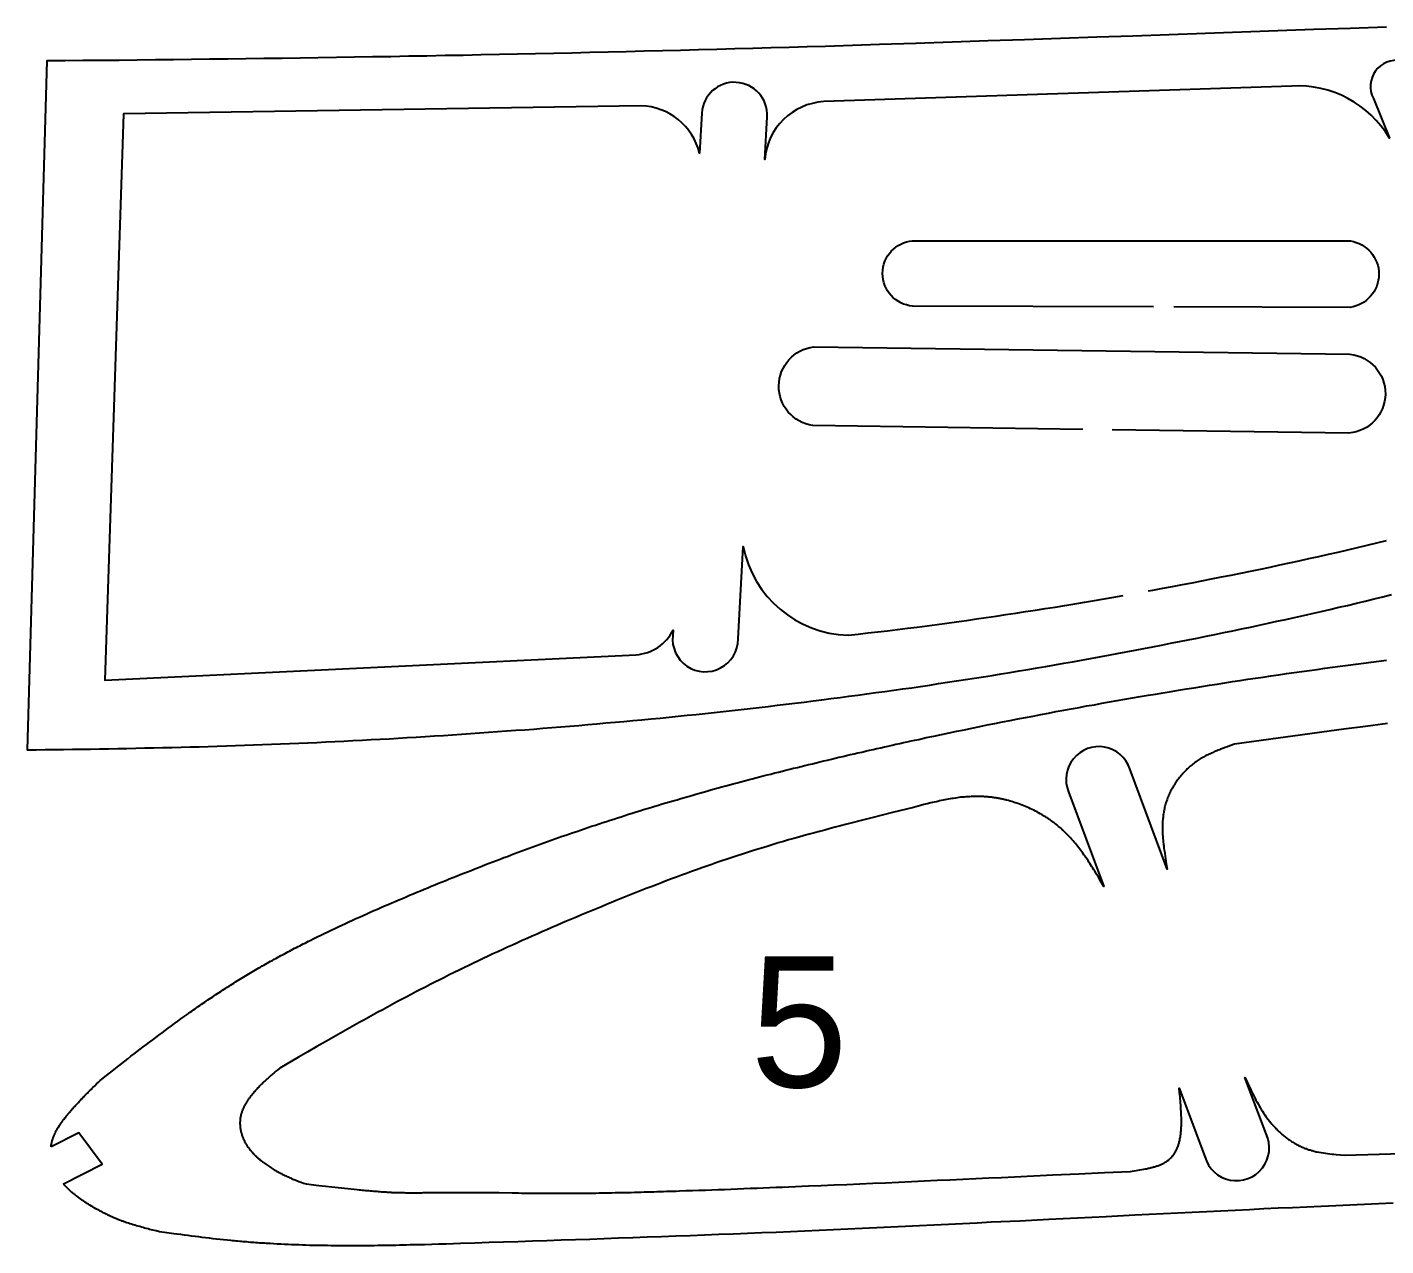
# Model space of a CAD drawing. Header units: millimetres. Extents: x 106 to 1096, y 85 to 181.
# Drawn here: x 106.1 to 209.9, y 86.8 to 179.9 of the extents above; entities that cross this region are included whole.
import ezdxf

# ---------------------------------------------------------------- set-up
doc = ezdxf.new("R2010")
doc.units = ezdxf.units.MM
doc.styles.add('样式_4', font='txt', dxfattribs={"height": 10})

msp = doc.modelspace()

# ---------------------------------------------------------------- linework, layer by layer
at = {"color": 40, "linetype": 'Continuous', "lineweight": 25, "true_color": 0xffa600}
for points in [[(209.9, 179.93), (207.14, 179.83), (204.37, 179.74), (201.61, 179.64), (196.08, 179.45), (190.54, 179.25), (187.78, 179.15), (185.01, 179.06), (182.25, 178.96), (179.48, 178.87), (176.72, 178.77), (173.95, 178.68), (171.18, 178.59), (169.8, 178.55), (168.42, 178.51), (167.04, 178.46), (165.65, 178.42), (164.27, 178.38), (162.89, 178.34), (161.5, 178.3), (160.12, 178.26), (158.74, 178.23), (157.35, 178.19), (155.97, 178.15), (154.59, 178.12), (153.2, 178.08), (151.82, 178.05), (150.44, 178.01), (149.05, 177.98), (147.67, 177.95), (146.29, 177.92), (144.9, 177.89), (143.52, 177.86), (142.14, 177.83), (140.75, 177.8), (139.37, 177.77), (137.99, 177.75), (136.6, 177.72), (135.22, 177.7), (133.84, 177.67), (132.45, 177.65), (131.07, 177.63), (129.69, 177.6), (128.3, 177.58), (126.92, 177.56), (125.54, 177.54), (124.15, 177.52), (122.77, 177.5), (121.39, 177.49), (120, 177.47), (118.62, 177.45), (117.24, 177.44), (115.85, 177.42), (114.47, 177.41), (113.08, 177.39), (111.7, 177.38), (110.32, 177.37), (108.93, 177.36), (107.55, 177.35), (106.06, 124.7), (106.75, 124.71), (107.44, 124.72), (108.13, 124.72), (108.83, 124.73), (109.52, 124.74), (110.21, 124.75), (110.9, 124.76), (111.59, 124.77), (112.28, 124.78), (112.98, 124.8), (113.67, 124.81), (114.36, 124.82), (115.05, 124.84), (115.74, 124.85), (116.43, 124.87), (117.13, 124.89), (117.82, 124.9), (118.51, 124.92), (119.2, 124.94), (119.89, 124.96), (120.58, 124.98), (121.28, 125), (121.97, 125.03), (122.66, 125.05), (123.35, 125.07), (124.04, 125.1), (124.73, 125.12), (125.42, 125.15), (126.11, 125.18), (126.81, 125.21), (127.5, 125.24), (128.19, 125.27), (128.88, 125.3), (129.57, 125.33), (130.26, 125.37), (130.95, 125.4), (131.64, 125.44), (132.33, 125.48), (133.02, 125.51), (133.72, 125.55), (134.41, 125.59), (135.1, 125.63), (135.79, 125.67), (136.48, 125.72), (137.17, 125.76), (137.86, 125.8), (138.55, 125.85), (139.24, 125.9), (139.93, 125.94), (140.62, 125.99), (141.31, 126.04), (142, 126.09), (142.69, 126.14), (143.38, 126.19), (144.07, 126.24), (144.76, 126.29), (145.45, 126.35), (146.14, 126.4), (146.83, 126.46), (147.52, 126.51), (148.21, 126.57), (148.9, 126.63), (149.59, 126.69), (150.28, 126.75), (150.97, 126.81), (151.65, 126.87), (152.34, 126.93), (153.03, 127), (153.72, 127.06), (154.41, 127.13), (155.1, 127.2), (155.79, 127.27), (156.47, 127.34), (157.16, 127.41), (157.85, 127.48), (158.54, 127.56), (159.23, 127.63), (159.91, 127.71), (160.6, 127.79), (161.29, 127.86), (161.98, 127.94), (162.66, 128.02), (163.35, 128.1), (164.04, 128.19), (164.72, 128.27), (165.41, 128.35), (166.1, 128.44), (166.78, 128.53), (167.47, 128.61), (168.16, 128.7), (168.84, 128.79), (169.53, 128.88), (170.21, 128.98), (170.9, 129.07), (171.58, 129.16), (172.27, 129.26), (172.95, 129.36), (173.64, 129.45), (174.32, 129.55), (175.01, 129.65), (175.69, 129.76), (176.38, 129.86), (177.06, 129.96), (177.74, 130.07), (178.43, 130.18), (179.11, 130.29), (179.79, 130.39), (180.48, 130.51), (181.16, 130.62), (181.84, 130.73), (182.53, 130.84), (183.21, 130.96), (183.89, 131.08), (184.57, 131.19), (185.25, 131.31), (185.93, 131.43), (186.61, 131.56), (187.3, 131.68), (187.98, 131.8), (188.66, 131.93), (189.34, 132.05), (190.02, 132.18), (190.7, 132.31), (191.38, 132.44), (192.06, 132.57), (192.73, 132.7), (193.41, 132.84), (194.09, 132.97), (194.77, 133.11), (195.45, 133.24), (196.13, 133.38), (196.8, 133.52), (197.48, 133.66), (198.16, 133.8), (198.84, 133.94), (199.51, 134.08), (200.19, 134.23), (200.87, 134.37), (201.54, 134.52), (202.22, 134.67), (202.89, 134.82), (203.57, 134.97), (204.24, 135.12), (204.92, 135.27), (205.59, 135.43), (206.27, 135.59), (206.94, 135.74), (207.61, 135.9), (208.29, 136.07), (208.96, 136.23), (209.63, 136.4), (210.3, 136.56)], [(191.7, 136.84), (192.07, 136.91), (192.82, 137.05), (193.57, 137.19), (194.32, 137.33), (195.06, 137.47), (195.81, 137.62), (196.55, 137.76), (197.3, 137.91), (198.04, 138.06), (198.79, 138.21), (199.53, 138.36), (200.28, 138.51), (201.02, 138.67), (201.77, 138.83), (202.51, 138.98), (203.25, 139.15), (203.99, 139.31), (204.73, 139.47), (205.48, 139.64), (206.22, 139.81), (206.96, 139.98), (207.7, 140.16), (208.44, 140.33), (209.17, 140.51), (209.91, 140.69)], [(107.88, 94.36), (107.88, 94.38), (107.88, 94.4), (107.89, 94.43), (107.89, 94.45), (107.89, 94.48), (107.9, 94.5), (107.9, 94.53), (107.91, 94.55), (107.91, 94.57), (107.92, 94.6), (107.92, 94.62), (107.93, 94.65), (107.93, 94.67), (107.94, 94.69), (107.94, 94.72), (107.95, 94.74), (107.96, 94.77), (107.96, 94.79), (107.97, 94.81), (107.97, 94.84), (107.98, 94.86), (107.99, 94.88), (108, 94.91), (108, 94.93), (108.01, 94.95), (108.02, 94.98), (108.03, 95), (108.04, 95.03), (108.04, 95.05), (108.05, 95.07), (108.06, 95.09), (108.07, 95.12), (108.08, 95.14), (108.09, 95.16), (108.1, 95.19), (108.11, 95.21), (108.12, 95.23), (108.13, 95.26), (108.14, 95.28), (108.15, 95.3), (108.16, 95.32), (108.17, 95.35), (108.18, 95.37), (108.19, 95.39), (108.2, 95.41), (108.21, 95.44), (108.22, 95.46), (108.23, 95.48), (108.26, 95.53), (108.28, 95.57), (108.3, 95.62), (108.33, 95.66), (108.35, 95.7), (108.38, 95.75), (108.41, 95.79), (108.43, 95.84), (108.46, 95.88), (108.49, 95.92), (108.51, 95.97), (108.54, 96.01), (108.57, 96.05), (108.6, 96.09), (108.63, 96.14), (108.66, 96.18), (108.69, 96.22), (108.72, 96.26), (108.75, 96.31), (108.78, 96.35), (108.81, 96.39), (108.84, 96.43), (108.87, 96.47), (108.91, 96.51), (108.94, 96.55), (108.97, 96.59), (109, 96.63), (109.03, 96.68), (109.07, 96.72), (109.1, 96.76), (109.13, 96.8), (109.16, 96.84), (109.2, 96.88), (109.23, 96.92), (109.26, 96.95), (109.3, 96.99), (109.33, 97.03), (109.36, 97.07), (109.39, 97.11), (109.43, 97.15), (109.46, 97.19), (109.49, 97.23), (109.56, 97.3), (109.63, 97.38), (109.7, 97.45), (109.76, 97.53), (109.83, 97.6), (109.9, 97.68), (109.97, 97.75), (110.04, 97.83), (110.1, 97.9), (110.17, 97.97), (110.24, 98.04), (110.31, 98.12), (110.38, 98.19), (110.45, 98.26), (110.52, 98.33), (110.59, 98.4), (110.66, 98.47), (110.73, 98.54), (110.8, 98.61), (110.87, 98.68), (110.94, 98.75), (111.01, 98.82), (111.08, 98.89), (111.22, 99.03), (111.36, 99.17), (111.5, 99.31), (111.64, 99.44), (112.11, 99.81), (112.58, 100.18), (113.05, 100.54), (113.52, 100.91), (113.75, 101.09), (113.99, 101.28), (114.23, 101.46), (114.46, 101.64), (114.7, 101.82), (114.93, 102), (115.17, 102.18), (115.41, 102.36), (115.65, 102.54), (115.88, 102.72), (116.12, 102.9), (116.36, 103.08), (116.6, 103.26), (116.84, 103.44), (117.08, 103.61), (117.32, 103.79), (117.56, 103.96), (117.8, 104.14), (118.04, 104.31), (118.28, 104.48), (118.52, 104.66), (118.64, 104.74), (118.76, 104.83), (118.89, 104.91), (119.01, 105), (119.13, 105.08), (119.25, 105.17), (119.37, 105.25), (119.5, 105.34), (119.62, 105.42), (119.74, 105.5), (119.86, 105.59), (119.99, 105.67), (120.11, 105.75), (120.23, 105.83), (120.36, 105.92), (120.48, 106), (120.6, 106.08), (120.73, 106.16), (120.85, 106.24), (120.98, 106.32), (121.1, 106.4), (121.23, 106.49), (121.35, 106.57), (121.48, 106.65), (121.6, 106.72), (121.73, 106.8), (121.85, 106.88), (121.98, 106.96), (122.1, 107.04), (122.23, 107.12), (122.36, 107.19), (122.48, 107.27), (122.61, 107.35), (122.74, 107.43), (122.86, 107.5), (122.99, 107.58), (123.12, 107.65), (123.25, 107.73), (123.37, 107.8), (123.5, 107.88), (123.63, 107.95), (123.76, 108.03), (123.89, 108.1), (124.02, 108.18), (124.15, 108.25), (124.27, 108.32), (124.4, 108.4), (124.53, 108.47), (124.66, 108.54), (124.79, 108.61), (124.92, 108.69), (125.05, 108.76), (125.18, 108.83), (125.31, 108.9), (125.44, 108.97), (125.57, 109.04), (125.71, 109.11), (125.84, 109.18), (125.97, 109.25), (126.1, 109.32), (126.23, 109.39), (126.36, 109.46), (126.49, 109.53), (126.63, 109.6), (126.76, 109.66), (126.89, 109.73), (127.02, 109.8), (127.15, 109.87), (127.29, 109.93), (127.42, 110), (127.55, 110.07), (127.69, 110.14), (127.95, 110.27), (128.22, 110.4), (128.49, 110.53), (128.75, 110.66), (129.02, 110.79), (129.29, 110.92), (129.56, 111.05), (129.83, 111.17), (130.1, 111.3), (130.37, 111.43), (130.64, 111.55), (130.91, 111.68), (131.18, 111.8), (131.45, 111.92), (131.73, 112.04), (132, 112.17), (132.27, 112.29), (132.54, 112.41), (132.82, 112.53), (133.09, 112.65), (133.36, 112.77), (133.64, 112.88), (133.91, 113), (134.18, 113.12), (134.46, 113.24), (134.73, 113.35), (135.01, 113.47), (135.28, 113.58), (135.56, 113.7), (135.83, 113.81), (136.11, 113.93), (136.38, 114.04), (136.66, 114.16), (136.93, 114.27), (137.21, 114.38), (137.49, 114.5), (137.76, 114.61), (138.04, 114.72), (138.31, 114.83), (138.59, 114.94), (138.87, 115.05), (139.14, 115.16), (139.42, 115.27), (139.7, 115.38), (139.97, 115.49), (140.25, 115.6), (140.53, 115.71), (140.8, 115.82), (141.08, 115.93), (141.36, 116.03), (141.64, 116.14), (141.91, 116.25), (142.19, 116.35), (142.47, 116.46), (142.75, 116.56), (143.03, 116.67), (143.3, 116.77), (143.58, 116.87), (143.86, 116.98), (144.14, 117.08), (144.42, 117.18), (144.7, 117.29), (144.98, 117.39), (145.26, 117.49), (145.54, 117.59), (145.82, 117.69), (146.1, 117.79), (146.38, 117.89), (146.66, 117.99), (146.94, 118.09), (147.22, 118.18), (147.5, 118.28), (147.78, 118.38), (148.06, 118.47), (148.34, 118.57), (148.62, 118.67), (148.9, 118.76), (149.18, 118.86), (149.47, 118.95), (149.75, 119.04), (150.03, 119.14), (150.31, 119.23), (150.6, 119.32), (150.88, 119.41), (151.16, 119.5), (151.44, 119.59), (151.73, 119.68), (152.01, 119.77), (152.29, 119.86), (152.58, 119.95), (152.86, 120.04), (153.15, 120.13), (153.43, 120.21), (153.71, 120.3), (154, 120.39), (154.28, 120.47), (154.57, 120.56), (154.85, 120.64), (155.14, 120.73), (155.42, 120.81), (155.71, 120.89), (155.99, 120.98), (156.28, 121.06), (156.56, 121.14), (156.85, 121.22), (157.14, 121.31), (157.42, 121.39), (157.71, 121.47), (157.99, 121.55), (158.28, 121.63), (158.57, 121.71), (158.85, 121.79), (159.14, 121.86), (159.43, 121.94), (159.72, 122.02), (160, 122.1), (160.29, 122.17), (160.58, 122.25), (160.86, 122.33), (161.15, 122.4), (161.44, 122.48), (161.73, 122.55), (162.02, 122.63), (162.3, 122.7), (162.59, 122.78), (162.88, 122.85), (163.17, 122.93), (163.46, 123), (163.74, 123.07), (164.03, 123.14), (164.32, 123.22), (164.61, 123.29), (164.9, 123.36), (165.19, 123.43), (165.48, 123.5), (165.77, 123.57), (166.06, 123.64), (166.34, 123.71), (166.63, 123.78), (166.92, 123.85), (167.21, 123.92), (167.5, 123.99), (167.79, 124.06), (168.08, 124.13), (168.37, 124.2), (168.66, 124.26), (168.95, 124.33), (169.24, 124.4), (169.53, 124.47), (169.82, 124.53), (170.11, 124.6), (170.4, 124.67), (170.69, 124.73), (170.98, 124.8), (171.27, 124.86), (171.56, 124.93), (171.85, 124.99), (172.14, 125.06), (172.43, 125.12), (172.72, 125.19), (173.01, 125.25), (173.3, 125.31), (173.59, 125.38), (173.88, 125.44), (174.17, 125.5), (174.46, 125.57), (174.75, 125.63), (175.33, 125.75), (175.92, 125.88), (176.5, 126), (177.08, 126.12), (177.66, 126.24), (178.24, 126.36), (178.83, 126.48), (179.41, 126.6), (179.99, 126.71), (180.58, 126.83), (181.16, 126.94), (181.74, 127.06), (182.33, 127.17), (182.91, 127.28), (183.49, 127.4), (184.08, 127.51), (184.66, 127.62), (185.25, 127.72), (185.83, 127.83), (186.42, 127.94), (187, 128.05), (187.59, 128.15), (188.17, 128.26), (188.76, 128.36), (189.34, 128.46), (189.93, 128.56), (190.51, 128.67), (191.1, 128.77), (191.69, 128.87), (192.27, 128.96), (192.86, 129.06), (193.45, 129.16), (194.03, 129.26), (194.62, 129.35), (195.21, 129.45), (195.79, 129.54), (196.38, 129.63), (196.97, 129.73), (197.56, 129.82), (198.14, 129.91), (198.73, 130), (199.32, 130.09), (199.91, 130.18), (200.5, 130.26), (201.08, 130.35), (201.67, 130.43), (202.26, 130.52), (202.85, 130.6), (203.44, 130.69), (204.03, 130.77), (204.62, 130.85), (205.21, 130.93), (205.79, 131.01), (206.38, 131.09), (206.97, 131.17), (207.56, 131.25), (208.15, 131.32), (208.74, 131.4), (209.33, 131.47), (209.92, 131.55)], [(210.41, 90.05), (209.31, 90), (208.22, 89.95), (207.12, 89.91), (206.03, 89.86), (204.93, 89.81), (203.83, 89.76), (202.74, 89.71), (201.64, 89.66), (200.55, 89.61), (199.45, 89.55), (198.35, 89.5), (197.26, 89.45), (196.16, 89.4), (195.07, 89.35), (193.97, 89.29), (192.87, 89.24), (191.78, 89.18), (190.68, 89.13), (188.49, 89.02), (186.3, 88.91), (184.11, 88.8), (181.91, 88.69), (179.72, 88.59), (178.63, 88.53), (177.53, 88.48), (176.44, 88.42), (175.34, 88.37), (174.24, 88.32), (173.15, 88.27), (172.05, 88.21), (170.96, 88.16), (169.86, 88.11), (168.76, 88.06), (167.67, 88.01), (166.57, 87.96), (165.48, 87.92), (164.38, 87.87), (163.29, 87.82), (162.19, 87.78), (161.1, 87.73), (160.55, 87.71), (160, 87.69), (158.9, 87.65), (157.81, 87.61), (156.71, 87.56), (155.62, 87.52), (154.52, 87.48), (153.43, 87.45), (152.33, 87.41), (151.23, 87.37), (150.14, 87.33), (149.04, 87.29), (147.95, 87.26), (146.85, 87.22), (145.75, 87.18), (144.66, 87.15), (143.56, 87.11), (142.46, 87.08), (141.36, 87.04), (140.26, 87.01), (139.17, 86.97), (138.62, 86.95), (138.07, 86.93), (137.52, 86.92), (136.97, 86.9), (136.42, 86.88), (135.87, 86.87), (135.59, 86.86), (135.32, 86.86), (135.04, 86.85), (134.77, 86.84), (134.5, 86.84), (134.22, 86.83), (133.95, 86.83), (133.67, 86.82), (133.4, 86.82), (133.12, 86.81), (132.85, 86.81), (132.57, 86.8), (132.3, 86.8), (132.02, 86.8), (131.75, 86.8), (131.47, 86.8), (131.2, 86.79), (130.93, 86.79), (130.65, 86.79), (130.38, 86.79), (130.1, 86.8), (129.83, 86.8), (129.55, 86.8), (129.28, 86.8), (129, 86.81), (128.73, 86.81), (128.46, 86.81), (128.18, 86.82), (127.91, 86.83), (127.63, 86.83), (127.36, 86.84), (127.09, 86.85), (126.81, 86.86), (126.54, 86.87), (126.26, 86.88), (125.99, 86.89), (125.72, 86.9), (125.44, 86.92), (125.17, 86.93), (124.9, 86.94), (124.62, 86.96), (124.35, 86.98), (124.21, 86.99), (124.08, 86.99), (123.94, 87), (123.8, 87.01), (123.67, 87.02), (123.53, 87.03), (123.39, 87.04), (123.26, 87.05), (123.12, 87.06), (122.98, 87.07), (122.85, 87.09), (122.71, 87.1), (122.57, 87.11), (122.44, 87.12), (122.3, 87.13), (122.16, 87.14), (122.03, 87.16), (121.89, 87.17), (121.75, 87.18), (121.62, 87.2), (121.35, 87.22), (121.07, 87.25), (120.8, 87.28), (120.53, 87.31), (120.26, 87.34), (119.98, 87.37), (119.71, 87.41), (119.44, 87.44), (119.17, 87.47), (118.89, 87.51), (118.62, 87.54), (118.35, 87.58), (118.08, 87.61), (117.81, 87.65), (117.53, 87.68), (117.26, 87.72), (116.72, 87.79), (116.17, 87.86), (115.92, 87.93), (115.67, 87.99), (115.54, 88.02), (115.41, 88.05), (115.29, 88.09), (115.16, 88.12), (115.03, 88.15), (114.91, 88.19), (114.78, 88.22), (114.66, 88.26), (114.53, 88.29), (114.41, 88.33), (114.28, 88.37), (114.16, 88.4), (114.03, 88.44), (113.91, 88.48), (113.79, 88.52), (113.66, 88.56), (113.6, 88.58), (113.54, 88.61), (113.48, 88.63), (113.42, 88.65), (113.36, 88.67), (113.3, 88.69), (113.24, 88.72), (113.18, 88.74), (113.11, 88.76), (113.05, 88.79), (112.99, 88.81), (112.93, 88.84), (112.87, 88.86), (112.81, 88.88), (112.75, 88.91), (112.69, 88.94), (112.63, 88.96), (112.57, 88.99), (112.52, 89.01), (112.46, 89.04), (112.4, 89.07), (112.34, 89.1), (112.28, 89.12), (112.22, 89.15), (112.16, 89.18), (112.1, 89.21), (112.05, 89.24), (111.99, 89.27), (111.93, 89.29), (111.87, 89.32), (111.81, 89.35), (111.76, 89.38), (111.7, 89.41), (111.64, 89.45), (111.58, 89.48), (111.53, 89.51), (111.47, 89.54), (111.41, 89.57), (111.3, 89.63), (111.18, 89.7), (111.07, 89.77), (110.96, 89.83), (110.85, 89.9), (110.74, 89.97), (110.63, 90.04), (110.57, 90.07), (110.52, 90.11), (110.46, 90.14), (110.41, 90.18), (110.35, 90.22), (110.3, 90.25), (110.24, 90.29), (110.19, 90.33), (110.14, 90.36), (110.08, 90.4), (110.03, 90.44), (109.98, 90.48), (109.93, 90.52), (109.88, 90.56), (109.82, 90.59), (109.77, 90.63), (109.72, 90.68), (109.67, 90.72), (109.62, 90.76), (109.57, 90.8), (109.52, 90.84), (109.47, 90.88), (109.42, 90.93), (109.38, 90.97), (109.33, 91.02), (109.28, 91.06), (109.23, 91.11), (109.19, 91.15), (109.14, 91.2), (109.1, 91.25), (109.05, 91.29), (109.01, 91.34), (108.96, 91.39), (108.92, 91.44), (108.88, 91.49), (108.84, 91.54), (111.78, 93.03), (110, 95.43), (107.88, 94.36)]]:
    msp.add_lwpolyline(points, dxfattribs=at)
for points in [[(212.61, 175.96, 1.102904), (208.91, 174.47), (210.13, 171.45, 0.279501), (202.68, 175.43), (166.92, 174.24, 0.372814), (162.41, 169.81), (162.59, 173.08, 1), (157.6, 173.35), (157.43, 170.29, 0.338195), (152.94, 173.92), (113.42, 173.3), (111.98, 130.02), (152.58, 131.97, 0.267757), (155.4, 133.84), (155.38, 133.44, 1.056195), (160.37, 133.17), (160.77, 140.24, 0.350857), (168.78, 133.46), (169.54, 133.54), (170.29, 133.63), (171.05, 133.71), (171.8, 133.8), (172.55, 133.9), (173.31, 133.99), (174.06, 134.08), (174.82, 134.18), (175.57, 134.28), (176.32, 134.38), (177.07, 134.49), (177.83, 134.59), (178.58, 134.7), (179.33, 134.81), (180.08, 134.92), (180.83, 135.03), (181.59, 135.14), (182.34, 135.26), (183.09, 135.38), (183.84, 135.49), (184.59, 135.61), (185.34, 135.74), (186.09, 135.86), (186.84, 135.99), (187.59, 136.11), (188.33, 136.24), (189.08, 136.37), (189.79, 136.5)], [(209.98, 126.7), (208.31, 126.48), (206.64, 126.27), (204.97, 126.05), (203.31, 125.82), (201.64, 125.59), (198.31, 125.13), (197.95, 125), (197.77, 124.94), (197.59, 124.87), (197.4, 124.81), (197.23, 124.74), (197.14, 124.71), (197.05, 124.67), (196.96, 124.63), (196.87, 124.6), (196.78, 124.56), (196.69, 124.52), (196.61, 124.48), (196.52, 124.45), (196.43, 124.4), (196.35, 124.36), (196.26, 124.32), (196.18, 124.28), (196.09, 124.24), (196.01, 124.19), (195.93, 124.14), (195.84, 124.1), (195.76, 124.05), (195.68, 124), (195.6, 123.95), (195.52, 123.9), (195.44, 123.85), (195.36, 123.79), (195.28, 123.73), (195.21, 123.68), (195.13, 123.62), (195.06, 123.56), (194.98, 123.5), (194.91, 123.44), (194.84, 123.37), (194.76, 123.31), (194.69, 123.24), (194.62, 123.17), (194.55, 123.1), (194.49, 123.03), (194.42, 122.96), (194.35, 122.89), (194.29, 122.82), (194.23, 122.74), (194.16, 122.67), (194.1, 122.59), (194.04, 122.52), (193.98, 122.44), (193.92, 122.36), (193.87, 122.28), (193.81, 122.2), (193.76, 122.12), (193.71, 122.03), (193.65, 121.95), (193.6, 121.87), (193.56, 121.78), (193.51, 121.7), (193.46, 121.61), (193.42, 121.53), (193.38, 121.44), (193.33, 121.36), (193.3, 121.27), (193.26, 121.18), (193.22, 121.09), (193.18, 121), (193.15, 120.91), (193.12, 120.82), (193.09, 120.73), (193.06, 120.64), (193.03, 120.55), (193.01, 120.46), (192.98, 120.37), (192.96, 120.28), (192.94, 120.19), (192.92, 120.1), (192.91, 120), (192.89, 119.91), (192.87, 119.82), (192.86, 119.73), (192.85, 119.63), (192.84, 119.54), (192.83, 119.45), (192.82, 119.35), (192.81, 119.26), (192.81, 119.17), (192.8, 119.07), (192.8, 118.98), (192.8, 118.88), (192.8, 118.79), (192.8, 118.69), (192.8, 118.6), (192.8, 118.5), (192.8, 118.41), (192.81, 118.31), (192.81, 118.22), (192.82, 118.12), (192.82, 118.02), (192.83, 117.93), (192.84, 117.83), (192.85, 117.73), (192.86, 117.64), (192.87, 117.54), (192.88, 117.44), (192.89, 117.35), (192.91, 117.15), (192.94, 116.96), (192.97, 116.77), (193, 116.57), (193.03, 116.38), (193.06, 116.18), (193.09, 115.99), (193.16, 115.59), (190.3, 123.25, 1.032844), (185.62, 121.5), (188.32, 114.25), (188.04, 114.72), (187.9, 114.96), (187.76, 115.19), (187.62, 115.42), (187.55, 115.54), (187.48, 115.66), (187.4, 115.77), (187.33, 115.89), (187.25, 116), (187.18, 116.12), (187.11, 116.23), (187.03, 116.34), (186.95, 116.46), (186.88, 116.57), (186.8, 116.68), (186.72, 116.79), (186.64, 116.9), (186.56, 117.01), (186.48, 117.12), (186.4, 117.22), (186.31, 117.33), (186.23, 117.44), (186.14, 117.54), (186.06, 117.64), (185.97, 117.75), (185.88, 117.85), (185.79, 117.95), (185.7, 118.05), (185.6, 118.15), (185.51, 118.24), (185.41, 118.34), (185.32, 118.43), (185.27, 118.48), (185.22, 118.53), (185.17, 118.57), (185.12, 118.62), (185.07, 118.66), (185.02, 118.71), (184.97, 118.75), (184.92, 118.8), (184.86, 118.84), (184.81, 118.88), (184.76, 118.93), (184.7, 118.97), (184.65, 119.01), (184.6, 119.05), (184.54, 119.1), (184.49, 119.14), (184.43, 119.18), (184.38, 119.22), (184.32, 119.26), (184.27, 119.3), (184.21, 119.34), (184.15, 119.38), (184.1, 119.42), (184.04, 119.46), (183.98, 119.49), (183.92, 119.53), (183.87, 119.57), (183.81, 119.61), (183.75, 119.64), (183.69, 119.68), (183.57, 119.75), (183.45, 119.82), (183.33, 119.89), (183.21, 119.95), (183.09, 120.02), (182.96, 120.08), (182.84, 120.14), (182.71, 120.2), (182.59, 120.26), (182.46, 120.32), (182.33, 120.37), (182.2, 120.42), (182.07, 120.47), (181.94, 120.52), (181.81, 120.57), (181.68, 120.62), (181.55, 120.66), (181.42, 120.7), (181.28, 120.74), (181.15, 120.78), (181.02, 120.82), (180.88, 120.85), (180.82, 120.87), (180.75, 120.89), (180.68, 120.9), (180.61, 120.92), (180.55, 120.93), (180.48, 120.95), (180.41, 120.96), (180.34, 120.97), (180.28, 120.99), (180.21, 121), (180.14, 121.01), (180.07, 121.02), (180, 121.03), (179.94, 121.04), (179.87, 121.05), (179.8, 121.06), (179.73, 121.07), (179.67, 121.08), (179.6, 121.09), (179.53, 121.09), (179.46, 121.1), (179.39, 121.11), (179.33, 121.11), (179.26, 121.12), (179.19, 121.12), (179.12, 121.13), (179.05, 121.13), (178.99, 121.13), (178.92, 121.13), (178.85, 121.14), (178.78, 121.14), (178.72, 121.14), (178.65, 121.14), (178.58, 121.14), (178.45, 121.14), (178.31, 121.14), (178.18, 121.13), (178.04, 121.12), (177.91, 121.12), (177.77, 121.11), (177.64, 121.09), (177.5, 121.08), (177.37, 121.07), (177.23, 121.05), (177.1, 121.03), (176.97, 121.01), (176.83, 120.99), (176.7, 120.97), (176.57, 120.95), (176.43, 120.93), (176.3, 120.9), (176.16, 120.88), (176.03, 120.85), (175.9, 120.82), (175.76, 120.79), (175.63, 120.76), (175.5, 120.73), (175.36, 120.7), (175.23, 120.67), (175.1, 120.64), (174.83, 120.58), (174.57, 120.51), (174.3, 120.44), (173.77, 120.3), (172.17, 119.9), (171.38, 119.71), (170.58, 119.5), (169.78, 119.3), (168.99, 119.1), (168.59, 118.99), (168.19, 118.89), (167.79, 118.79), (167.4, 118.68), (167, 118.57), (166.6, 118.47), (166.21, 118.36), (165.81, 118.25), (165.42, 118.14), (165.02, 118.03), (164.63, 117.92), (164.23, 117.81), (163.84, 117.69), (163.44, 117.58), (163.05, 117.46), (162.66, 117.34), (162.27, 117.22), (161.87, 117.1), (161.48, 116.98), (161.09, 116.85), (160.7, 116.73), (160.31, 116.6), (159.92, 116.47), (159.53, 116.34), (159.14, 116.21), (158.75, 116.08), (158.37, 115.94), (157.98, 115.81), (157.59, 115.67), (157.2, 115.53), (156.82, 115.39), (156.43, 115.25), (156.05, 115.11), (155.66, 114.97), (155.28, 114.83), (154.89, 114.68), (154.51, 114.53), (154.13, 114.39), (153.74, 114.24), (153.36, 114.09), (152.98, 113.94), (152.59, 113.79), (152.21, 113.64), (151.83, 113.49), (151.45, 113.33), (151.07, 113.18), (150.69, 113.02), (150.31, 112.87), (149.93, 112.71), (149.55, 112.55), (149.17, 112.4), (148.79, 112.24), (148.41, 112.08), (148.03, 111.92), (147.65, 111.76), (147.27, 111.6), (146.9, 111.44), (146.52, 111.28), (146.14, 111.11), (145.76, 110.95), (145.39, 110.79), (145.01, 110.62), (144.63, 110.45), (144.26, 110.29), (143.88, 110.12), (143.51, 109.95), (143.14, 109.78), (142.76, 109.61), (142.39, 109.44), (142.02, 109.27), (141.64, 109.1), (141.27, 108.92), (140.9, 108.75), (140.53, 108.57), (140.16, 108.4), (139.79, 108.22), (139.42, 108.04), (139.05, 107.86), (138.68, 107.68), (138.31, 107.5), (137.94, 107.31), (137.58, 107.13), (137.21, 106.95), (136.84, 106.76), (136.48, 106.57), (136.11, 106.39), (135.75, 106.2), (135.39, 106.01), (135.02, 105.81), (134.66, 105.62), (134.3, 105.43), (133.94, 105.23), (133.58, 105.04), (133.22, 104.84), (132.86, 104.65), (132.5, 104.45), (132.14, 104.25), (131.78, 104.05), (131.42, 103.85), (131.06, 103.65), (130.7, 103.45), (130.35, 103.25), (129.63, 102.84), (128.92, 102.43), (128.2, 102.02), (127.49, 101.61), (126.78, 101.2), (125.36, 100.38), (125.21, 100.25), (125.06, 100.13), (124.91, 100), (124.83, 99.94), (124.76, 99.87), (124.68, 99.81), (124.61, 99.74), (124.54, 99.68), (124.46, 99.61), (124.39, 99.55), (124.32, 99.48), (124.25, 99.41), (124.17, 99.35), (124.1, 99.28), (124.03, 99.21), (123.96, 99.14), (123.89, 99.07), (123.82, 99), (123.75, 98.93), (123.68, 98.86), (123.62, 98.79), (123.55, 98.71), (123.52, 98.68), (123.48, 98.64), (123.45, 98.6), (123.42, 98.57), (123.38, 98.53), (123.35, 98.49), (123.32, 98.45), (123.29, 98.41), (123.26, 98.38), (123.22, 98.34), (123.19, 98.3), (123.16, 98.26), (123.13, 98.22), (123.1, 98.18), (123.07, 98.14), (123.04, 98.1), (123.01, 98.06), (122.98, 98.02), (122.95, 97.98), (122.92, 97.94), (122.9, 97.89), (122.87, 97.85), (122.84, 97.81), (122.81, 97.77), (122.79, 97.73), (122.76, 97.68), (122.74, 97.64), (122.71, 97.6), (122.69, 97.55), (122.66, 97.51), (122.64, 97.47), (122.62, 97.42), (122.6, 97.38), (122.58, 97.33), (122.56, 97.29), (122.54, 97.24), (122.52, 97.2), (122.5, 97.15), (122.48, 97.11), (122.46, 97.06), (122.45, 97.01), (122.43, 96.97), (122.42, 96.92), (122.41, 96.87), (122.39, 96.82), (122.38, 96.78), (122.37, 96.73), (122.36, 96.68), (122.35, 96.63), (122.34, 96.58), (122.34, 96.53), (122.33, 96.48), (122.33, 96.44), (122.32, 96.39), (122.32, 96.34), (122.32, 96.29), (122.31, 96.24), (122.31, 96.19), (122.31, 96.14), (122.31, 96.09), (122.32, 96.04), (122.32, 95.99), (122.32, 95.94), (122.33, 95.89), (122.33, 95.84), (122.34, 95.79), (122.35, 95.74), (122.35, 95.69), (122.36, 95.64), (122.37, 95.59), (122.38, 95.54), (122.39, 95.5), (122.41, 95.45), (122.42, 95.4), (122.43, 95.35), (122.45, 95.3), (122.46, 95.26), (122.48, 95.21), (122.49, 95.16), (122.51, 95.12), (122.53, 95.07), (122.55, 95.02), (122.57, 94.98), (122.59, 94.93), (122.61, 94.89), (122.63, 94.84), (122.65, 94.8), (122.67, 94.75), (122.7, 94.71), (122.72, 94.67), (122.74, 94.62), (122.77, 94.58), (122.79, 94.54), (122.82, 94.5), (122.85, 94.45), (122.87, 94.41), (122.9, 94.37), (122.93, 94.33), (122.96, 94.29), (122.99, 94.25), (123.02, 94.21), (123.05, 94.17), (123.08, 94.13), (123.11, 94.1), (123.14, 94.06), (123.17, 94.02), (123.21, 93.98), (123.24, 93.95), (123.27, 93.91), (123.31, 93.87), (123.34, 93.84), (123.37, 93.8), (123.41, 93.77), (123.44, 93.73), (123.48, 93.7), (123.52, 93.67), (123.55, 93.63), (123.59, 93.6), (123.62, 93.56), (123.66, 93.53), (123.7, 93.5), (123.74, 93.47), (123.77, 93.44), (123.81, 93.4), (123.85, 93.37), (123.89, 93.34), (123.93, 93.31), (123.97, 93.28), (124.01, 93.25), (124.04, 93.22), (124.08, 93.19), (124.12, 93.16), (124.2, 93.1), (124.28, 93.04), (124.36, 92.98), (124.45, 92.93), (124.53, 92.87), (124.61, 92.82), (124.69, 92.76), (124.78, 92.71), (124.86, 92.66), (124.94, 92.61), (125.03, 92.55), (125.11, 92.5), (125.2, 92.46), (125.29, 92.41), (125.37, 92.36), (125.46, 92.31), (125.55, 92.27), (125.63, 92.22), (125.72, 92.18), (125.81, 92.14), (125.9, 92.1), (125.99, 92.06), (126.08, 92.02), (126.17, 91.98), (126.26, 91.94), (126.35, 91.9), (126.44, 91.86), (126.54, 91.83), (126.63, 91.79), (126.72, 91.76), (126.81, 91.72), (126.9, 91.69), (127, 91.66), (127.18, 91.59), (127.37, 91.52), (128.35, 91.41), (128.84, 91.36), (129.33, 91.31), (129.82, 91.25), (130.06, 91.23), (130.3, 91.2), (130.55, 91.17), (130.79, 91.15), (131.04, 91.12), (131.28, 91.1), (131.41, 91.08), (131.53, 91.07), (131.65, 91.06), (131.78, 91.05), (131.9, 91.03), (132.02, 91.02), (132.14, 91.01), (132.27, 91), (132.39, 90.99), (132.51, 90.98), (132.63, 90.97), (132.76, 90.96), (132.88, 90.95), (133, 90.94), (133.12, 90.93), (133.25, 90.92), (133.37, 90.91), (133.43, 90.91), (133.49, 90.91), (133.55, 90.9), (133.62, 90.9), (133.68, 90.89), (133.74, 90.89), (133.8, 90.89), (133.86, 90.89), (133.92, 90.88), (133.98, 90.88), (134.05, 90.88), (134.11, 90.87), (134.17, 90.87), (134.23, 90.87), (134.29, 90.87), (134.35, 90.87), (134.41, 90.86), (134.48, 90.86), (134.54, 90.86), (134.6, 90.86), (134.72, 90.86), (134.85, 90.86), (134.97, 90.85), (135.09, 90.85), (135.21, 90.85), (135.34, 90.85), (135.46, 90.85), (135.58, 90.85), (135.71, 90.85), (135.83, 90.85), (135.95, 90.85), (136.08, 90.85), (136.2, 90.85), (136.32, 90.86), (136.45, 90.86), (136.69, 90.86), (137.18, 90.87), (137.43, 90.87), (137.68, 90.88), (137.8, 90.88), (137.92, 90.88), (138.05, 90.88), (138.17, 90.88), (138.29, 90.88), (138.42, 90.88), (138.54, 90.88), (138.66, 90.88), (138.79, 90.88), (138.91, 90.88), (139.03, 90.88), (139.16, 90.88), (139.4, 90.88), (139.65, 90.88), (139.89, 90.88), (140.14, 90.88), (140.39, 90.88), (140.63, 90.88), (140.88, 90.87), (141.13, 90.87), (141.37, 90.87), (141.62, 90.87), (141.86, 90.86), (142.11, 90.86), (143.1, 90.84), (143.59, 90.84), (143.83, 90.83), (144.08, 90.83), (144.33, 90.83), (144.57, 90.83), (144.82, 90.82), (145.06, 90.82), (145.31, 90.82), (145.56, 90.82), (145.8, 90.82), (146.05, 90.81), (146.3, 90.81), (146.54, 90.81), (146.79, 90.81), (147.03, 90.81), (147.28, 90.81), (147.53, 90.82), (147.77, 90.82), (148.02, 90.82), (148.26, 90.82), (148.51, 90.82), (148.76, 90.82), (149, 90.83), (149.25, 90.83), (149.5, 90.83), (149.74, 90.84), (149.99, 90.84), (150.23, 90.84), (150.48, 90.85), (150.73, 90.85), (150.97, 90.86), (151.22, 90.86), (151.46, 90.87), (151.71, 90.87), (151.96, 90.88), (152.2, 90.88), (152.45, 90.89), (152.7, 90.9), (152.94, 90.9), (153.19, 90.91), (153.43, 90.92), (153.68, 90.92), (153.93, 90.93), (154.17, 90.94), (154.42, 90.94), (154.67, 90.95), (154.91, 90.96), (155.16, 90.97), (155.4, 90.97), (155.65, 90.98), (155.9, 90.99), (156.39, 91.01), (156.88, 91.02), (157.37, 91.04), (157.87, 91.06), (158.36, 91.08), (158.85, 91.1), (159.34, 91.11), (159.83, 91.13), (160.33, 91.15), (160.82, 91.17), (161.31, 91.19), (161.8, 91.21), (162.3, 91.23), (162.79, 91.25), (163.28, 91.27), (163.77, 91.29), (164.26, 91.31), (164.76, 91.33), (165.25, 91.35), (165.74, 91.37), (166.72, 91.41), (167.71, 91.45), (168.69, 91.49), (169.68, 91.53), (170.66, 91.58), (171.64, 91.62), (172.63, 91.66), (173.61, 91.71), (174.6, 91.75), (175.58, 91.8), (176.56, 91.84), (177.55, 91.89), (178.53, 91.93), (179.52, 91.98), (180.5, 92.02), (181.48, 92.07), (182.47, 92.11), (183.45, 92.16), (184.43, 92.21), (186.4, 92.3), (188.37, 92.39), (190.34, 92.48), (190.63, 92.53), (190.78, 92.55), (190.93, 92.57), (191.07, 92.6), (191.22, 92.62), (191.36, 92.65), (191.5, 92.68), (191.57, 92.69), (191.64, 92.71), (191.71, 92.72), (191.78, 92.74), (191.85, 92.75), (191.92, 92.77), (191.99, 92.79), (192.05, 92.8), (192.12, 92.82), (192.18, 92.84), (192.25, 92.86), (192.31, 92.88), (192.37, 92.9), (192.43, 92.92), (192.5, 92.94), (192.56, 92.97), (192.62, 92.99), (192.67, 93.02), (192.73, 93.04), (192.79, 93.07), (192.84, 93.09), (192.9, 93.12), (192.95, 93.15), (193, 93.18), (193.05, 93.21), (193.1, 93.24), (193.15, 93.28), (193.2, 93.31), (193.25, 93.34), (193.29, 93.38), (193.34, 93.42), (193.38, 93.46), (193.42, 93.49), (193.46, 93.54), (193.5, 93.58), (193.54, 93.62), (193.57, 93.66), (193.61, 93.71), (193.64, 93.75), (193.68, 93.8), (193.71, 93.85), (193.74, 93.89), (193.77, 93.94), (193.8, 93.99), (193.82, 94.04), (193.85, 94.1), (193.88, 94.15), (193.9, 94.2), (193.92, 94.26), (193.95, 94.31), (193.97, 94.37), (193.99, 94.43), (194.01, 94.48), (194.03, 94.54), (194.05, 94.6), (194.06, 94.66), (194.08, 94.72), (194.09, 94.79), (194.11, 94.85), (194.12, 94.91), (194.13, 94.98), (194.15, 95.04), (194.16, 95.11), (194.17, 95.17), (194.18, 95.24), (194.19, 95.3), (194.19, 95.37), (194.2, 95.44), (194.21, 95.51), (194.22, 95.58), (194.22, 95.65), (194.23, 95.72), (194.23, 95.79), (194.23, 95.86), (194.24, 95.94), (194.24, 96.01), (194.24, 96.08), (194.24, 96.16), (194.24, 96.23), (194.24, 96.3), (194.24, 96.38), (194.24, 96.45), (194.24, 96.61), (194.23, 96.76), (194.23, 96.92), (194.22, 97.07), (194.21, 97.23), (194.2, 97.39), (194.19, 97.55), (194.18, 97.71), (194.16, 97.87), (194.15, 98.03), (194.14, 98.19), (194.1, 98.52), (194.07, 98.85), (196.03, 93.61, 1.090823), (200.71, 95.36), (199.1, 99.67), (199.24, 99.37), (199.37, 99.08), (199.51, 98.79), (199.58, 98.64), (199.65, 98.49), (199.72, 98.35), (199.79, 98.21), (199.87, 98.06), (199.94, 97.92), (200.02, 97.78), (200.1, 97.64), (200.18, 97.49), (200.26, 97.36), (200.34, 97.22), (200.43, 97.08), (200.52, 96.95), (200.61, 96.81), (200.7, 96.68), (200.8, 96.55), (200.85, 96.48), (200.89, 96.42), (200.95, 96.35), (201, 96.29), (201.05, 96.23), (201.1, 96.16), (201.15, 96.1), (201.21, 96.04), (201.26, 95.98), (201.32, 95.92), (201.37, 95.86), (201.43, 95.8), (201.49, 95.74), (201.55, 95.68), (201.6, 95.62), (201.66, 95.56), (201.72, 95.51), (201.78, 95.45), (201.84, 95.4), (201.91, 95.34), (201.97, 95.29), (202.03, 95.23), (202.09, 95.18), (202.16, 95.13), (202.22, 95.08), (202.29, 95.03), (202.35, 94.98), (202.42, 94.93), (202.48, 94.89), (202.55, 94.84), (202.62, 94.8), (202.69, 94.75), (202.76, 94.71), (202.83, 94.67), (202.9, 94.62), (202.97, 94.58), (203.04, 94.54), (203.11, 94.51), (203.18, 94.47), (203.25, 94.43), (203.32, 94.4), (203.4, 94.37), (203.47, 94.33), (203.54, 94.3), (203.62, 94.27), (203.69, 94.24), (203.77, 94.22), (203.84, 94.19), (203.92, 94.16), (203.99, 94.14), (204.07, 94.12), (204.15, 94.09), (204.22, 94.07), (204.3, 94.05), (204.38, 94.03), (204.46, 94.01), (204.53, 93.99), (204.61, 93.98), (204.77, 93.95), (204.93, 93.92), (205.09, 93.89), (205.25, 93.87), (205.41, 93.84), (205.57, 93.82), (205.74, 93.81), (205.9, 93.79), (206.06, 93.77), (206.39, 93.74), (206.72, 93.72), (249.48, 94.98)]]:
    msp.add_lwpolyline(points, format="xyb", dxfattribs=at)
at = {"color": 40, "true_color": 0xffa600}
for points in [[(192.1, 158.55), (173.7, 158.61, -0.919747), (173.71, 163.6), (207.15, 163.59, -0.862802), (207.13, 158.51), (193.67, 158.55)], [(186.7, 149.19), (166.08, 149.48, -0.874366), (166.15, 155.5), (207.12, 154.93, -0.911651), (207.04, 148.91), (188.95, 149.16)]]:
    msp.add_lwpolyline(points, format="xyb", dxfattribs=at)

# ---------------------------------------------------------------- texts
at = {"color": 40, "true_color": 0xffa600, "insert": (141.31, 108.92), "char_height": 10, "width": 33.7794, "attachment_point": 1, "style": '样式_4'}
msp.add_mtext('\\pxt0,2,6;^I5', dxfattribs=at)

doc.saveas('drawing.dxf')
